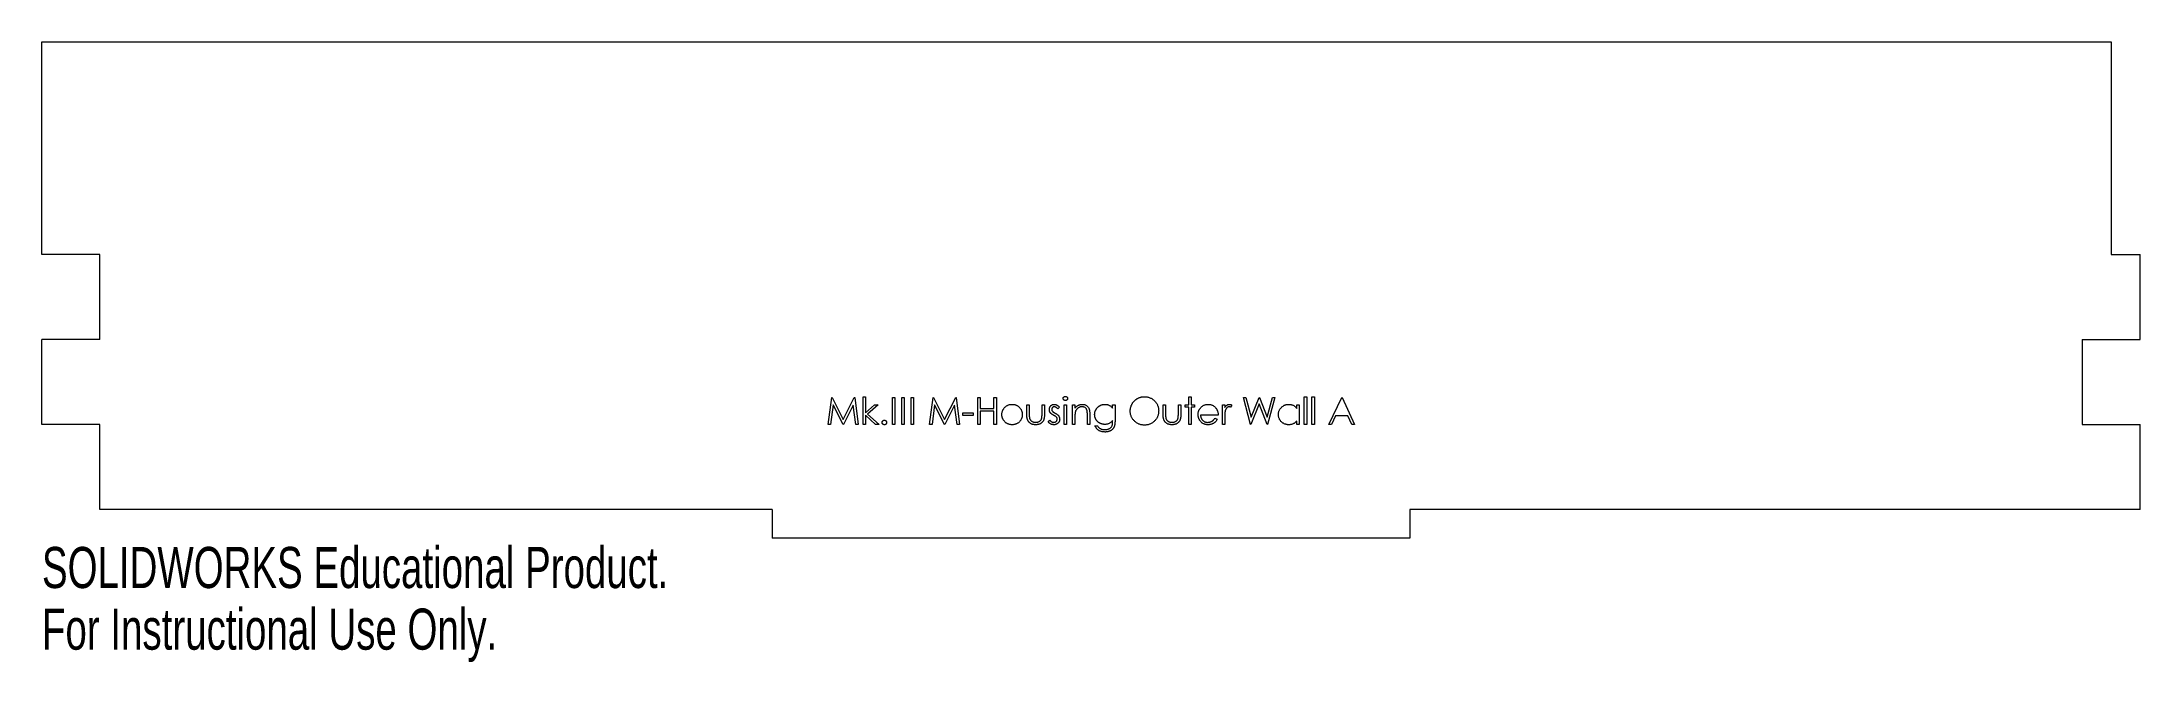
# Model space of a CAD drawing. Header units: millimetres. Extents: x -7 to 240, y -18 to 55.
import ezdxf

# ---------------------------------------------------------------- set-up
doc = ezdxf.new("R2010")
doc.units = ezdxf.units.MM
doc.styles.add('SLDTEXTSTYLE0', font='TXT', dxfattribs={"width": 0.7})

msp = doc.modelspace()

# ---------------------------------------------------------------- linework, layer by layer
at = {"color": 7, "linetype": 'Continuous', "lineweight": 15}
for p, q in [((-6.8, 55), (236.6, 55)), ((-6.8, 30), (-6.8, 55)), ((236.6, 55), (236.6, 30)), ((0, 30), (-6.8, 30)), ((0, 20), (0, 30)), ((236.6, 30), (240, 30)), ((240, 20), (240, 30)), ((0, 20), (-6.8, 20)), ((-6.8, 10), (-6.8, 20)), ((233.2, 20), (233.2, 10)), ((233.2, 20), (240, 20)), ((85.68, 10), (86.1, 13.18)), ((86.1, 13.18), (86.14, 13.18)), ((86.14, 13.18), (87.46, 10.57)), ((87.46, 10.57), (88.76, 13.18)), ((88.76, 13.18), (88.8, 13.18)), ((88.8, 13.18), (89.23, 10)), ((89.8, 10), (89.8, 13.26)), ((89.8, 13.26), (90.08, 13.26)), ((90.08, 13.26), (90.08, 11.37)), ((93.26, 10), (93.26, 13.18)), ((93.26, 13.18), (93.54, 13.18)), ((93.54, 13.18), (93.54, 10)), ((94.35, 10), (94.35, 13.18)), ((94.35, 13.18), (94.64, 13.18)), ((94.64, 13.18), (94.64, 10)), ((95.45, 10), (95.45, 13.18)), ((95.45, 13.18), (95.74, 13.18)), ((95.74, 13.18), (95.74, 10)), ((97.61, 10), (98.03, 13.18)), ((98.03, 13.18), (98.07, 13.18)), ((98.07, 13.18), (99.38, 10.57)), ((99.38, 10.57), (100.69, 13.18)), ((100.69, 13.18), (100.73, 13.18)), ((100.73, 13.18), (101.15, 10)), ((103.27, 10), (103.27, 13.18)), ((103.27, 13.18), (103.55, 13.18)), ((103.55, 13.18), (103.55, 11.87)), ((105.18, 11.87), (105.18, 13.18)), ((105.18, 13.18), (105.47, 13.18)), ((105.47, 13.18), (105.47, 10)), ((128.1, 12.32), (128.1, 13.26)), ((128.1, 13.26), (128.38, 13.26)), ((128.38, 13.26), (128.38, 12.32)), ((135.38, 10), (134.53, 13.18)), ((134.53, 13.18), (134.83, 13.18)), ((134.83, 13.18), (135.45, 10.85)), ((136.38, 12.43), (135.42, 10)), ((135.45, 10.85), (136.37, 13.18)), ((136.37, 13.18), (136.41, 13.18)), ((137.34, 10), (136.38, 12.43)), ((136.41, 13.18), (137.32, 10.86)), ((137.32, 10.86), (137.94, 13.18)), ((138.23, 13.18), (137.38, 10)), ((137.94, 13.18), (138.23, 13.18)), ((141.69, 10), (141.69, 13.26)), ((141.69, 13.26), (141.98, 13.26)), ((141.98, 13.26), (141.98, 10)), ((142.59, 10), (142.59, 13.26)), ((142.59, 13.26), (142.88, 13.26)), ((142.88, 13.26), (142.88, 10)), ((144.58, 10), (146.09, 13.18)), ((146.09, 13.18), (146.13, 13.18)), ((146.13, 13.18), (147.6, 10)), ((0, 10), (-6.8, 10)), ((0, 0), (0, 10)), ((85.97, 10), (85.68, 10)), ((86.27, 12.29), (85.97, 10)), ((87.43, 10), (86.27, 12.29)), ((87.49, 10), (87.43, 10)), ((88.64, 12.28), (87.49, 10)), ((88.94, 10), (88.64, 12.28)), ((89.23, 10), (88.94, 10)), ((90.08, 10), (89.8, 10)), ((90.08, 11.37), (91.14, 12.32)), ((91.26, 10), (90.08, 11.07)), ((90.08, 11.07), (90.08, 10)), ((91.55, 12.32), (90.32, 11.22)), ((90.32, 11.22), (91.67, 10)), ((91.14, 12.32), (91.55, 12.32)), ((91.67, 10), (91.26, 10)), ((93.54, 10), (93.26, 10)), ((94.64, 10), (94.35, 10)), ((95.74, 10), (95.45, 10)), ((97.9, 10), (97.61, 10)), ((98.2, 12.29), (97.9, 10)), ((99.35, 10), (98.2, 12.29)), ((99.42, 10), (99.35, 10)), ((100.56, 12.28), (99.42, 10)), ((100.87, 10), (100.56, 12.28)), ((101.15, 10), (100.87, 10)), ((101.52, 11.06), (101.52, 11.38)), ((101.52, 11.38), (102.74, 11.38)), ((102.74, 11.06), (101.52, 11.06)), ((102.74, 11.38), (102.74, 11.06)), ((103.55, 10), (103.27, 10)), ((103.55, 11.87), (105.18, 11.87)), ((105.18, 11.55), (103.55, 11.55)), ((103.55, 11.55), (103.55, 10)), ((105.18, 10), (105.18, 11.55)), ((105.47, 10), (105.18, 10)), ((109.05, 11.21), (109.05, 12.32)), ((109.05, 12.32), (109.33, 12.32)), ((109.33, 12.32), (109.33, 11.24)), ((110.84, 11.24), (110.84, 12.32)), ((110.84, 12.32), (111.13, 12.32)), ((111.13, 12.32), (111.13, 11.19)), ((111.57, 10.27), (111.76, 10.49)), ((112.88, 12.03), (112.68, 11.83)), ((113.45, 10), (113.45, 12.32)), ((113.45, 12.32), (113.73, 12.32)), ((113.73, 10), (113.45, 10)), ((113.73, 12.32), (113.73, 10)), ((114.42, 10), (114.42, 12.32)), ((114.42, 12.32), (114.71, 12.32)), ((114.71, 10), (114.42, 10)), ((114.71, 12.32), (114.71, 11.9)), ((114.71, 10.84), (114.71, 10)), ((116.17, 10), (116.17, 11.09)), ((116.46, 10), (116.17, 10)), ((116.46, 11.18), (116.46, 10)), ((119.14, 11.91), (119.14, 12.32)), ((119.14, 12.32), (119.43, 12.32)), ((119.14, 10.32), (119.14, 10.44)), ((119.43, 12.32), (119.43, 10.48)), ((125.09, 11.21), (125.09, 12.32)), ((125.09, 12.32), (125.37, 12.32)), ((125.37, 12.32), (125.37, 11.24)), ((126.88, 11.24), (126.88, 12.32)), ((126.88, 12.32), (127.16, 12.32)), ((127.16, 12.32), (127.16, 11.19)), ((127.69, 12.32), (128.1, 12.32)), ((127.69, 12.04), (127.69, 12.32)), ((128.1, 12.04), (127.69, 12.04)), ((128.1, 10), (128.1, 12.04)), ((128.38, 10), (128.1, 10)), ((128.38, 12.32), (128.79, 12.32)), ((128.79, 12.04), (128.38, 12.04)), ((128.38, 12.04), (128.38, 10)), ((128.79, 12.32), (128.79, 12.04)), ((131.56, 11.1), (129.48, 11.1)), ((131.18, 10.73), (131.44, 10.6)), ((132.05, 10), (132.05, 12.32)), ((132.05, 12.32), (132.33, 12.32)), ((132.33, 10), (132.05, 10)), ((132.33, 12.32), (132.33, 11.98)), ((132.33, 10.78), (132.33, 10)), ((133.15, 12.28), (132.99, 12.03)), ((135.42, 10), (135.38, 10)), ((137.38, 10), (137.34, 10)), ((140.8, 11.89), (140.8, 12.32)), ((140.8, 12.32), (141.08, 12.32)), ((140.8, 10), (140.8, 10.4)), ((141.08, 10), (140.8, 10)), ((141.08, 12.32), (141.08, 10)), ((141.98, 10), (141.69, 10)), ((142.88, 10), (142.59, 10)), ((144.9, 10), (144.58, 10)), ((145.38, 11.02), (144.9, 10)), ((146.82, 11.02), (145.38, 11.02)), ((147.29, 10), (146.82, 11.02)), ((147.6, 10), (147.29, 10)), ((233.2, 10), (240, 10)), ((240, 0), (240, 10)), ((117.07, 9.84), (117.35, 9.84)), ((79.1, 0), (0, 0)), ((79.1, 0), (79.1, -3.4)), ((154.1, 0), (154.1, -3.4)), ((240, 0), (154.1, 0)), ((154.1, -3.4), (79.1, -3.4))]:
    msp.add_line(p, q, dxfattribs=at)
for points, knots in [([(106.44, 11.98), (106.47, 12.01), (106.52, 12.07), (106.62, 12.15), (106.72, 12.21), (106.83, 12.27), (106.95, 12.31), (107.07, 12.34), (107.19, 12.36), (107.28, 12.36), (107.32, 12.36)], [0, 0, 0, 0, 0.128498, 0.252713, 0.374819, 0.496436, 0.617911, 0.741288, 0.8687, 1, 1, 1, 1]), ([(107.32, 12.36), (107.36, 12.36), (107.45, 12.36), (107.57, 12.34), (107.69, 12.31), (107.81, 12.27), (107.92, 12.21), (108.02, 12.15), (108.11, 12.07), (108.17, 12.01), (108.2, 11.98)], [0, 0, 0, 0, 0.131751, 0.258332, 0.382134, 0.503804, 0.624693, 0.746871, 0.871514, 1, 1, 1, 1]), ([(111.7, 11.75), (111.7, 11.77), (111.7, 11.82), (111.7, 11.88), (111.72, 11.94), (111.74, 11.99), (111.76, 12.05), (111.79, 12.1), (111.82, 12.14), (111.86, 12.19), (111.9, 12.23), (111.95, 12.26), (112, 12.29), (112.05, 12.32), (112.1, 12.34), (112.16, 12.35), (112.22, 12.36), (112.26, 12.36), (112.28, 12.36)], [0, 0, 0, 0, 0.067978, 0.133044, 0.196507, 0.258613, 0.319728, 0.380873, 0.442636, 0.505079, 0.567881, 0.628814, 0.68891, 0.748765, 0.809386, 0.870884, 0.934037, 1, 1, 1, 1]), ([(112.28, 12.36), (112.31, 12.36), (112.36, 12.36), (112.43, 12.34), (112.51, 12.32), (112.58, 12.28), (112.65, 12.23), (112.73, 12.17), (112.8, 12.11), (112.85, 12.06), (112.88, 12.03)], [0, 0, 0, 0, 0.105714, 0.213412, 0.326127, 0.444452, 0.569061, 0.702712, 0.846318, 1, 1, 1, 1]), ([(113.32, 13.05), (113.32, 13.07), (113.33, 13.1), (113.34, 13.15), (113.37, 13.19), (113.4, 13.23), (113.44, 13.26), (113.49, 13.28), (113.54, 13.29), (113.57, 13.3), (113.59, 13.3)], [0, 0, 0, 0, 0.12329, 0.242149, 0.363437, 0.489745, 0.618115, 0.744894, 0.868932, 1, 1, 1, 1]), ([(113.59, 12.81), (113.57, 12.81), (113.54, 12.81), (113.49, 12.83), (113.44, 12.85), (113.4, 12.88), (113.37, 12.92), (113.34, 12.96), (113.33, 13), (113.32, 13.04), (113.32, 13.05)], [0, 0, 0, 0, 0.131867, 0.256661, 0.384213, 0.513365, 0.640443, 0.761085, 0.879146, 1, 1, 1, 1]), ([(113.59, 13.3), (113.6, 13.3), (113.64, 13.29), (113.69, 13.28), (113.73, 13.26), (113.77, 13.23), (113.81, 13.19), (113.83, 13.15), (113.85, 13.1), (113.85, 13.07), (113.85, 13.05)], [0, 0, 0, 0, 0.1318993, 0.2582841, 0.3843411, 0.5119796, 0.638632, 0.7592298, 0.8774122, 1, 1, 1, 1]), ([(113.85, 13.05), (113.85, 13.04), (113.85, 13), (113.83, 12.96), (113.81, 12.92), (113.77, 12.88), (113.73, 12.85), (113.69, 12.82), (113.64, 12.81), (113.6, 12.81), (113.59, 12.81)], [0, 0, 0, 0, 0.120162, 0.237546, 0.357497, 0.484917, 0.613329, 0.74015, 0.867301, 1, 1, 1, 1]), ([(114.71, 11.9), (114.74, 11.94), (114.8, 12.01), (114.89, 12.11), (115, 12.19), (115.11, 12.25), (115.22, 12.3), (115.34, 12.34), (115.46, 12.36), (115.55, 12.36), (115.59, 12.36)], [0, 0, 0, 0, 0.140976, 0.273569, 0.398988, 0.51993, 0.63811, 0.756589, 0.87686, 1, 1, 1, 1]), ([(115.59, 12.36), (115.63, 12.36), (115.72, 12.36), (115.84, 12.33), (115.95, 12.29), (116.06, 12.23), (116.15, 12.16), (116.24, 12.08), (116.31, 11.98), (116.35, 11.89), (116.38, 11.82), (116.4, 11.75), (116.42, 11.67), (116.43, 11.59), (116.44, 11.5), (116.45, 11.4), (116.46, 11.3), (116.46, 11.22), (116.46, 11.18)], [0, 0, 0, 0, 0.07724, 0.151178, 0.223488, 0.295543, 0.366976, 0.437131, 0.507044, 0.57856, 0.616614, 0.658756, 0.704491, 0.754803, 0.809332, 0.868274, 0.932073, 1, 1, 1, 1]), ([(117.03, 11.17), (117.03, 11.19), (117.03, 11.25), (117.04, 11.32), (117.05, 11.4), (117.07, 11.48), (117.09, 11.55), (117.12, 11.62), (117.15, 11.69), (117.19, 11.76), (117.23, 11.83), (117.27, 11.89), (117.32, 11.95), (117.38, 12.01), (117.43, 12.06), (117.5, 12.11), (117.56, 12.16), (117.63, 12.2), (117.7, 12.24), (117.77, 12.27), (117.85, 12.3), (117.92, 12.32), (117.99, 12.34), (118.07, 12.35), (118.15, 12.36), (118.2, 12.36), (118.23, 12.36)], [0, 0, 0, 0, 0.042034, 0.083905, 0.125069, 0.166158, 0.20721, 0.248491, 0.289878, 0.33217, 0.374476, 0.416225, 0.45761, 0.499073, 0.540553, 0.582249, 0.62455, 0.667433, 0.710323, 0.752467, 0.794065, 0.835216, 0.876228, 0.917446, 0.958643, 1, 1, 1, 1]), ([(118.23, 12.36), (118.27, 12.36), (118.35, 12.36), (118.48, 12.34), (118.6, 12.31), (118.71, 12.26), (118.83, 12.2), (118.94, 12.13), (119.04, 12.03), (119.11, 11.95), (119.14, 11.91)], [0, 0, 0, 0, 0.120911, 0.238762, 0.354755, 0.470359, 0.589144, 0.716329, 0.852445, 1, 1, 1, 1]), ([(121.22, 11.57), (121.22, 11.61), (121.22, 11.69), (121.23, 11.8), (121.25, 11.91), (121.27, 12.02), (121.31, 12.12), (121.34, 12.22), (121.39, 12.32), (121.44, 12.42), (121.5, 12.52), (121.56, 12.61), (121.63, 12.69), (121.7, 12.77), (121.78, 12.85), (121.86, 12.91), (121.95, 12.98), (122.04, 13.04), (122.14, 13.09), (122.24, 13.13), (122.34, 13.17), (122.44, 13.2), (122.54, 13.23), (122.65, 13.24), (122.76, 13.25), (122.83, 13.26), (122.87, 13.26)], [0, 0, 0, 0, 0.043209, 0.085873, 0.12812, 0.170152, 0.211918, 0.253753, 0.296006, 0.338443, 0.381015, 0.42282, 0.464089, 0.505126, 0.545975, 0.586985, 0.628339, 0.670084, 0.711992, 0.753039, 0.794049, 0.834886, 0.875498, 0.916547, 0.958004, 1, 1, 1, 1]), ([(122.87, 13.26), (122.93, 13.25), (123.04, 13.25), (123.21, 13.23), (123.37, 13.19), (123.53, 13.14), (123.68, 13.07), (123.82, 12.99), (123.95, 12.89), (124.07, 12.78), (124.19, 12.65), (124.29, 12.52), (124.37, 12.38), (124.44, 12.24), (124.49, 12.09), (124.53, 11.93), (124.55, 11.76), (124.56, 11.65), (124.56, 11.59)], [0, 0, 0, 0, 0.06657, 0.130749, 0.193413, 0.254989, 0.316114, 0.377262, 0.439401, 0.502971, 0.566525, 0.628231, 0.689091, 0.749345, 0.81017, 0.87161, 0.934869, 1, 1, 1, 1]), ([(129.47, 11.93), (129.49, 11.96), (129.55, 12.03), (129.65, 12.12), (129.75, 12.19), (129.86, 12.26), (129.98, 12.3), (130.1, 12.34), (130.24, 12.36), (130.33, 12.36), (130.37, 12.36)], [0, 0, 0, 0, 0.128835, 0.253589, 0.374643, 0.49534, 0.616325, 0.739759, 0.866842, 1, 1, 1, 1]), ([(130.37, 12.36), (130.42, 12.36), (130.51, 12.36), (130.65, 12.33), (130.78, 12.3), (130.9, 12.25), (131.01, 12.18), (131.12, 12.1), (131.22, 12.01), (131.28, 11.94), (131.31, 11.9)], [0, 0, 0, 0, 0.13204, 0.259033, 0.38188, 0.502258, 0.622752, 0.744743, 0.870109, 1, 1, 1, 1]), ([(132.33, 11.98), (132.35, 12.01), (132.39, 12.07), (132.46, 12.15), (132.53, 12.22), (132.6, 12.27), (132.67, 12.31), (132.75, 12.34), (132.82, 12.36), (132.87, 12.36), (132.9, 12.36)], [0, 0, 0, 0, 0.160059, 0.306112, 0.438367, 0.560541, 0.675317, 0.786114, 0.892842, 1, 1, 1, 1]), ([(132.9, 12.36), (132.92, 12.36), (132.96, 12.36), (133.02, 12.34), (133.08, 12.32), (133.13, 12.29), (133.15, 12.28)], [0, 0, 0, 0, 0.225278, 0.463523, 0.720324, 1, 1, 1, 1]), ([(138.64, 11.17), (138.64, 11.21), (138.65, 11.29), (138.66, 11.4), (138.69, 11.52), (138.73, 11.63), (138.78, 11.73), (138.84, 11.83), (138.91, 11.92), (139, 12.01), (139.09, 12.09), (139.19, 12.16), (139.29, 12.23), (139.39, 12.27), (139.5, 12.31), (139.62, 12.34), (139.74, 12.36), (139.82, 12.36), (139.86, 12.36)], [0, 0, 0, 0, 0.063775, 0.126079, 0.186904, 0.247574, 0.308003, 0.369132, 0.432033, 0.496791, 0.561611, 0.624914, 0.686726, 0.748079, 0.809582, 0.871631, 0.934886, 1, 1, 1, 1]), ([(139.86, 12.36), (139.91, 12.36), (140, 12.36), (140.14, 12.34), (140.26, 12.3), (140.39, 12.25), (140.5, 12.19), (140.61, 12.1), (140.71, 12.01), (140.77, 11.93), (140.8, 11.89)], [0, 0, 0, 0, 0.129862, 0.254654, 0.376015, 0.495255, 0.614798, 0.738106, 0.865196, 1, 1, 1, 1]), ([(92.03, 10.22), (92.04, 10.24), (92.04, 10.28), (92.05, 10.33), (92.08, 10.37), (92.11, 10.41), (92.15, 10.45), (92.2, 10.47), (92.25, 10.49), (92.28, 10.49), (92.3, 10.49)], [0, 0, 0, 0, 0.129097, 0.252046, 0.373905, 0.501038, 0.628171, 0.751376, 0.872426, 1, 1, 1, 1]), ([(92.3, 9.96), (92.28, 9.96), (92.25, 9.96), (92.2, 9.98), (92.15, 10), (92.11, 10.04), (92.08, 10.08), (92.05, 10.12), (92.04, 10.17), (92.04, 10.21), (92.03, 10.22)], [0, 0, 0, 0, 0.127757, 0.249414, 0.372796, 0.500111, 0.62861, 0.750643, 0.873768, 1, 1, 1, 1]), ([(92.3, 10.49), (92.32, 10.49), (92.35, 10.49), (92.4, 10.47), (92.45, 10.45), (92.49, 10.41), (92.52, 10.37), (92.55, 10.33), (92.56, 10.28), (92.56, 10.24), (92.56, 10.22)], [0, 0, 0, 0, 0.127519, 0.249986, 0.371792, 0.49887, 0.625948, 0.748492, 0.870959, 1, 1, 1, 1]), ([(92.56, 10.22), (92.56, 10.21), (92.56, 10.17), (92.55, 10.12), (92.52, 10.08), (92.49, 10.04), (92.45, 10), (92.4, 9.98), (92.35, 9.96), (92.32, 9.96), (92.3, 9.96)], [0, 0, 0, 0, 0.1261777, 0.2488206, 0.37154, 0.4999837, 0.6272442, 0.7492255, 0.872298, 1, 1, 1, 1]), ([(106.12, 11.15), (106.12, 11.19), (106.12, 11.27), (106.14, 11.38), (106.16, 11.49), (106.2, 11.6), (106.24, 11.7), (106.3, 11.8), (106.36, 11.89), (106.41, 11.95), (106.44, 11.98)], [0, 0, 0, 0, 0.1289191, 0.2552377, 0.3786786, 0.5010879, 0.6227137, 0.7462408, 0.871589, 1, 1, 1, 1]), ([(107.32, 9.96), (107.28, 9.96), (107.19, 9.96), (107.07, 9.98), (106.95, 10.01), (106.84, 10.05), (106.73, 10.1), (106.63, 10.16), (106.54, 10.23), (106.45, 10.32), (106.37, 10.41), (106.31, 10.5), (106.25, 10.6), (106.2, 10.7), (106.16, 10.81), (106.14, 10.92), (106.12, 11.04), (106.12, 11.11), (106.12, 11.15)], [0, 0, 0, 0, 0.068742, 0.134635, 0.198324, 0.260825, 0.322714, 0.384555, 0.446913, 0.510958, 0.574931, 0.636685, 0.697483, 0.757134, 0.816966, 0.876818, 0.937663, 1, 1, 1, 1]), ([(108.52, 11.15), (108.52, 11.11), (108.52, 11.04), (108.5, 10.92), (108.47, 10.81), (108.44, 10.7), (108.39, 10.6), (108.33, 10.5), (108.26, 10.41), (108.19, 10.32), (108.1, 10.23), (108.01, 10.16), (107.91, 10.1), (107.8, 10.05), (107.69, 10.01), (107.57, 9.98), (107.45, 9.96), (107.36, 9.96), (107.32, 9.96)], [0, 0, 0, 0, 0.062416, 0.123337, 0.183265, 0.243172, 0.302898, 0.363774, 0.425605, 0.489659, 0.553785, 0.616222, 0.677854, 0.739517, 0.802097, 0.865866, 0.931508, 1, 1, 1, 1]), ([(108.2, 11.98), (108.23, 11.95), (108.28, 11.89), (108.34, 11.8), (108.4, 11.7), (108.44, 11.6), (108.48, 11.49), (108.5, 11.38), (108.52, 11.27), (108.52, 11.19), (108.52, 11.15)], [0, 0, 0, 0, 0.128157, 0.253834, 0.376506, 0.498534, 0.621368, 0.744565, 0.870634, 1, 1, 1, 1]), ([(110.09, 9.96), (110.06, 9.96), (110.01, 9.96), (109.92, 9.97), (109.85, 9.98), (109.77, 9.99), (109.7, 10.01), (109.63, 10.03), (109.57, 10.06), (109.51, 10.09), (109.45, 10.13), (109.4, 10.17), (109.35, 10.21), (109.31, 10.26), (109.27, 10.31), (109.23, 10.36), (109.19, 10.42), (109.16, 10.48), (109.14, 10.54), (109.11, 10.62), (109.09, 10.7), (109.08, 10.78), (109.06, 10.88), (109.06, 10.98), (109.05, 11.1), (109.05, 11.17), (109.05, 11.21)], [0, 0, 0, 0, 0.0451517, 0.0887273, 0.1305341, 0.1710707, 0.2100958, 0.2477692, 0.2848494, 0.3209855, 0.3563874, 0.3915493, 0.4261914, 0.4605111, 0.4949714, 0.5295336, 0.5645757, 0.6000962, 0.6375349, 0.6782134, 0.7225827, 0.7701823, 0.8218793, 0.877067, 0.936524, 1, 1, 1, 1]), ([(109.33, 11.24), (109.33, 11.21), (109.33, 11.15), (109.34, 11.07), (109.34, 10.99), (109.35, 10.91), (109.35, 10.85), (109.36, 10.79), (109.37, 10.74), (109.38, 10.72), (109.38, 10.7)], [0, 0, 0, 0, 0.173617, 0.33212, 0.477936, 0.609932, 0.727032, 0.831671, 0.921715, 1, 1, 1, 1]), ([(109.38, 10.7), (109.39, 10.68), (109.4, 10.65), (109.42, 10.6), (109.45, 10.56), (109.48, 10.51), (109.51, 10.47), (109.55, 10.43), (109.59, 10.4), (109.65, 10.36), (109.74, 10.31), (109.85, 10.27), (109.97, 10.25), (110.05, 10.25), (110.09, 10.24)], [0, 0, 0, 0, 0.060487, 0.119716, 0.178086, 0.235971, 0.29461, 0.353536, 0.413161, 0.474545, 0.599234, 0.727029, 0.859695, 1, 1, 1, 1]), ([(111.13, 11.19), (111.12, 11.15), (111.12, 11.08), (111.12, 10.97), (111.11, 10.87), (111.1, 10.78), (111.08, 10.69), (111.06, 10.61), (111.04, 10.54), (111.01, 10.47), (110.98, 10.41), (110.95, 10.36), (110.91, 10.31), (110.87, 10.26), (110.82, 10.21), (110.77, 10.17), (110.72, 10.13), (110.67, 10.09), (110.61, 10.06), (110.54, 10.03), (110.48, 10.01), (110.41, 9.99), (110.33, 9.98), (110.25, 9.97), (110.17, 9.96), (110.12, 9.96), (110.09, 9.96)], [0, 0, 0, 0, 0.06221, 0.120696, 0.1755485, 0.2261906, 0.2737107, 0.3173021, 0.3578373, 0.3954278, 0.4310885, 0.4660975, 0.5010152, 0.5354236, 0.5701735, 0.6047651, 0.640093, 0.6759387, 0.7122248, 0.7494555, 0.7876011, 0.8267838, 0.8678286, 0.9101595, 0.9539387, 1, 1, 1, 1]), ([(110.09, 10.24), (110.13, 10.25), (110.22, 10.25), (110.33, 10.27), (110.44, 10.31), (110.54, 10.36), (110.63, 10.43), (110.7, 10.5), (110.75, 10.58), (110.78, 10.65), (110.79, 10.68)], [0, 0, 0, 0, 0.144632, 0.279837, 0.408371, 0.533043, 0.653596, 0.770016, 0.884339, 1, 1, 1, 1]), ([(110.79, 10.68), (110.8, 10.69), (110.81, 10.72), (110.81, 10.77), (110.82, 10.82), (110.83, 10.89), (110.83, 10.97), (110.84, 11.05), (110.84, 11.14), (110.84, 11.21), (110.84, 11.24)], [0, 0, 0, 0, 0.069693, 0.154074, 0.254591, 0.371465, 0.504755, 0.653494, 0.818953, 1, 1, 1, 1]), ([(112.24, 9.96), (112.2, 9.96), (112.14, 9.96), (112.05, 9.98), (111.95, 10), (111.86, 10.04), (111.78, 10.09), (111.7, 10.14), (111.63, 10.2), (111.59, 10.25), (111.57, 10.27)], [0, 0, 0, 0, 0.126743, 0.251724, 0.377219, 0.504694, 0.631458, 0.755401, 0.877701, 1, 1, 1, 1]), ([(111.8, 11.39), (111.78, 11.42), (111.75, 11.47), (111.72, 11.56), (111.7, 11.66), (111.7, 11.72), (111.7, 11.75)], [0, 0, 0, 0, 0.246252, 0.492591, 0.74057, 1, 1, 1, 1]), ([(111.76, 10.49), (111.78, 10.47), (111.81, 10.43), (111.87, 10.38), (111.93, 10.34), (111.98, 10.3), (112.04, 10.28), (112.1, 10.26), (112.16, 10.25), (112.2, 10.24), (112.22, 10.24)], [0, 0, 0, 0, 0.147476, 0.285904, 0.417172, 0.540501, 0.659238, 0.775006, 0.887229, 1, 1, 1, 1]), ([(112.2, 11.08), (112.18, 11.09), (112.13, 11.12), (112.07, 11.16), (112.01, 11.2), (111.95, 11.24), (111.91, 11.28), (111.87, 11.32), (111.83, 11.35), (111.81, 11.38), (111.8, 11.39)], [0, 0, 0, 0, 0.157762, 0.30595, 0.443775, 0.572824, 0.692154, 0.802296, 0.905564, 1, 1, 1, 1]), ([(112.28, 12.08), (112.26, 12.07), (112.22, 12.07), (112.17, 12.05), (112.11, 12.02), (112.07, 11.98), (112.03, 11.93), (112, 11.88), (111.98, 11.82), (111.98, 11.78), (111.98, 11.76)], [0, 0, 0, 0, 0.1249585, 0.2459006, 0.369166, 0.4985108, 0.6285039, 0.7510283, 0.8737242, 1, 1, 1, 1]), ([(111.98, 11.76), (111.98, 11.75), (111.98, 11.71), (112, 11.65), (112.02, 11.6), (112.05, 11.57), (112.06, 11.55)], [0, 0, 0, 0, 0.2400399, 0.4794032, 0.7317567, 1, 1, 1, 1]), ([(112.06, 11.55), (112.07, 11.54), (112.08, 11.53), (112.11, 11.5), (112.14, 11.47), (112.18, 11.44), (112.23, 11.41), (112.28, 11.38), (112.33, 11.35), (112.37, 11.33), (112.39, 11.31)], [0, 0, 0, 0, 0.083425, 0.17756, 0.283982, 0.402217, 0.533568, 0.676121, 0.831649, 1, 1, 1, 1]), ([(112.55, 10.84), (112.55, 10.85), (112.53, 10.86), (112.5, 10.89), (112.47, 10.92), (112.43, 10.95), (112.38, 10.98), (112.32, 11.01), (112.27, 11.04), (112.22, 11.07), (112.2, 11.08)], [0, 0, 0, 0, 0.076875, 0.167462, 0.27227, 0.389551, 0.520801, 0.666263, 0.825545, 1, 1, 1, 1]), ([(112.22, 10.24), (112.25, 10.25), (112.3, 10.25), (112.38, 10.27), (112.45, 10.3), (112.51, 10.35), (112.57, 10.41), (112.6, 10.48), (112.63, 10.54), (112.63, 10.59), (112.63, 10.62)], [0, 0, 0, 0, 0.134042, 0.261896, 0.387836, 0.517686, 0.644509, 0.764718, 0.880291, 1, 1, 1, 1]), ([(112.92, 10.63), (112.92, 10.61), (112.91, 10.56), (112.91, 10.5), (112.89, 10.43), (112.87, 10.37), (112.84, 10.31), (112.81, 10.26), (112.77, 10.2), (112.72, 10.15), (112.67, 10.11), (112.62, 10.07), (112.56, 10.03), (112.5, 10.01), (112.44, 9.99), (112.38, 9.97), (112.31, 9.96), (112.26, 9.96), (112.24, 9.96)], [0, 0, 0, 0, 0.064548, 0.127199, 0.188597, 0.24864, 0.309525, 0.370037, 0.431889, 0.495704, 0.559519, 0.621372, 0.682397, 0.743568, 0.805498, 0.86864, 0.933066, 1, 1, 1, 1]), ([(112.68, 11.83), (112.67, 11.85), (112.63, 11.89), (112.58, 11.94), (112.53, 11.98), (112.48, 12.02), (112.43, 12.04), (112.38, 12.06), (112.33, 12.07), (112.3, 12.08), (112.28, 12.08)], [0, 0, 0, 0, 0.158223, 0.305036, 0.441309, 0.565963, 0.683525, 0.793334, 0.898518, 1, 1, 1, 1]), ([(112.39, 11.31), (112.41, 11.3), (112.46, 11.27), (112.53, 11.23), (112.59, 11.19), (112.65, 11.15), (112.7, 11.11), (112.74, 11.07), (112.78, 11.03), (112.8, 11), (112.81, 10.99)], [0, 0, 0, 0, 0.158989, 0.307115, 0.446213, 0.574876, 0.694152, 0.804581, 0.906593, 1, 1, 1, 1]), ([(112.63, 10.62), (112.63, 10.64), (112.63, 10.68), (112.61, 10.74), (112.59, 10.79), (112.57, 10.82), (112.55, 10.84)], [0, 0, 0, 0, 0.2534754, 0.5004533, 0.7455781, 1, 1, 1, 1]), ([(112.81, 10.99), (112.82, 10.96), (112.86, 10.91), (112.89, 10.82), (112.91, 10.73), (112.91, 10.66), (112.92, 10.63)], [0, 0, 0, 0, 0.248839, 0.495235, 0.743336, 1, 1, 1, 1]), ([(114.75, 11.46), (114.75, 11.45), (114.74, 11.41), (114.73, 11.36), (114.72, 11.29), (114.72, 11.22), (114.71, 11.14), (114.71, 11.04), (114.71, 10.94), (114.71, 10.88), (114.71, 10.84)], [0, 0, 0, 0, 0.076995, 0.167615, 0.271052, 0.38946, 0.520843, 0.666399, 0.826094, 1, 1, 1, 1]), ([(115.54, 12.08), (115.52, 12.08), (115.47, 12.07), (115.4, 12.07), (115.34, 12.05), (115.28, 12.03), (115.21, 12.01), (115.15, 11.98), (115.1, 11.94), (115.04, 11.9), (114.99, 11.85), (114.94, 11.81), (114.9, 11.76), (114.86, 11.7), (114.82, 11.65), (114.79, 11.59), (114.77, 11.53), (114.76, 11.48), (114.75, 11.46)], [0, 0, 0, 0, 0.063986, 0.126627, 0.188984, 0.25023, 0.312351, 0.374574, 0.438148, 0.50292, 0.567974, 0.630771, 0.692935, 0.754398, 0.815218, 0.876117, 0.938015, 1, 1, 1, 1]), ([(116.14, 11.62), (116.13, 11.66), (116.11, 11.72), (116.06, 11.82), (116.01, 11.9), (115.94, 11.96), (115.85, 12.02), (115.76, 12.05), (115.65, 12.07), (115.58, 12.07), (115.54, 12.08)], [0, 0, 0, 0, 0.13552, 0.260833, 0.378476, 0.493178, 0.609281, 0.729981, 0.859261, 1, 1, 1, 1]), ([(116.17, 11.09), (116.17, 11.12), (116.17, 11.18), (116.17, 11.27), (116.17, 11.35), (116.16, 11.42), (116.16, 11.48), (116.15, 11.53), (116.15, 11.58), (116.14, 11.61), (116.14, 11.62)], [0, 0, 0, 0, 0.17885, 0.34211, 0.489826, 0.623254, 0.74008, 0.841483, 0.928908, 1, 1, 1, 1]), ([(118.22, 10), (118.19, 10), (118.14, 10), (118.06, 10.01), (117.98, 10.02), (117.91, 10.04), (117.83, 10.06), (117.76, 10.09), (117.69, 10.12), (117.62, 10.16), (117.55, 10.2), (117.48, 10.24), (117.42, 10.29), (117.37, 10.34), (117.31, 10.4), (117.27, 10.45), (117.22, 10.52), (117.18, 10.58), (117.14, 10.65), (117.11, 10.72), (117.09, 10.79), (117.06, 10.86), (117.05, 10.94), (117.04, 11.01), (117.03, 11.09), (117.03, 11.14), (117.03, 11.17)], [0, 0, 0, 0, 0.042865, 0.085222, 0.127202, 0.169025, 0.210882, 0.252963, 0.295628, 0.338553, 0.381463, 0.423582, 0.465066, 0.506312, 0.54704, 0.587676, 0.628675, 0.669946, 0.711036, 0.751996, 0.792673, 0.833446, 0.874191, 0.915494, 0.957478, 1, 1, 1, 1]), ([(119.14, 10.44), (119.12, 10.41), (119.06, 10.34), (118.96, 10.25), (118.85, 10.18), (118.73, 10.11), (118.61, 10.06), (118.48, 10.03), (118.35, 10), (118.26, 10), (118.22, 10)], [0, 0, 0, 0, 0.126561, 0.250895, 0.374719, 0.499826, 0.624964, 0.749039, 0.87318, 1, 1, 1, 1]), ([(118.23, 9.39), (118.28, 9.39), (118.37, 9.39), (118.51, 9.41), (118.63, 9.45), (118.75, 9.5), (118.85, 9.55), (118.93, 9.62), (119, 9.69), (119.05, 9.76), (119.08, 9.82), (119.09, 9.87), (119.11, 9.93), (119.12, 10), (119.13, 10.07), (119.14, 10.15), (119.14, 10.23), (119.14, 10.29), (119.14, 10.32)], [0, 0, 0, 0, 0.0981713, 0.1892644, 0.2744631, 0.3550232, 0.4309205, 0.501086, 0.5666076, 0.6297209, 0.6627107, 0.6987656, 0.7386105, 0.7825812, 0.8304088, 0.8825779, 0.9392287, 1, 1, 1, 1]), ([(119.43, 10.48), (119.43, 10.44), (119.43, 10.36), (119.42, 10.25), (119.42, 10.15), (119.41, 10.06), (119.4, 9.98), (119.38, 9.9), (119.37, 9.83), (119.35, 9.79), (119.34, 9.77)], [0, 0, 0, 0, 0.1634453, 0.3154887, 0.4562908, 0.5858641, 0.7054287, 0.8133707, 0.9117182, 1, 1, 1, 1]), ([(122.89, 9.92), (122.84, 9.92), (122.72, 9.92), (122.56, 9.95), (122.4, 9.98), (122.24, 10.04), (122.1, 10.11), (121.96, 10.19), (121.83, 10.29), (121.7, 10.4), (121.59, 10.52), (121.49, 10.65), (121.41, 10.79), (121.34, 10.94), (121.28, 11.09), (121.25, 11.24), (121.22, 11.41), (121.22, 11.52), (121.22, 11.57)], [0, 0, 0, 0, 0.065819, 0.129747, 0.192072, 0.253459, 0.31457, 0.37628, 0.439026, 0.503267, 0.567493, 0.629705, 0.691, 0.751452, 0.812004, 0.87315, 0.935635, 1, 1, 1, 1]), ([(124.56, 11.59), (124.56, 11.53), (124.55, 11.42), (124.53, 11.25), (124.49, 11.1), (124.44, 10.94), (124.37, 10.8), (124.29, 10.66), (124.19, 10.53), (124.08, 10.4), (123.95, 10.29), (123.82, 10.19), (123.68, 10.11), (123.54, 10.04), (123.39, 9.98), (123.23, 9.95), (123.06, 9.92), (122.95, 9.92), (122.89, 9.92)], [0, 0, 0, 0, 0.065227, 0.128569, 0.19032, 0.251378, 0.312388, 0.373789, 0.436431, 0.500567, 0.564687, 0.627136, 0.688455, 0.749246, 0.810155, 0.871671, 0.934773, 1, 1, 1, 1]), ([(126.13, 9.96), (126.1, 9.96), (126.04, 9.96), (125.96, 9.97), (125.88, 9.98), (125.81, 9.99), (125.74, 10.01), (125.67, 10.03), (125.61, 10.06), (125.55, 10.09), (125.49, 10.13), (125.44, 10.17), (125.39, 10.21), (125.34, 10.26), (125.3, 10.31), (125.27, 10.36), (125.23, 10.42), (125.2, 10.48), (125.17, 10.54), (125.15, 10.62), (125.13, 10.7), (125.11, 10.78), (125.1, 10.88), (125.09, 10.98), (125.09, 11.1), (125.09, 11.17), (125.09, 11.21)], [0, 0, 0, 0, 0.045152, 0.088727, 0.130534, 0.171071, 0.210096, 0.247769, 0.284849, 0.320986, 0.356387, 0.391549, 0.426191, 0.460511, 0.494971, 0.529534, 0.564576, 0.600096, 0.637535, 0.678213, 0.722583, 0.770182, 0.821879, 0.877067, 0.936524, 1, 1, 1, 1]), ([(125.37, 11.24), (125.37, 11.21), (125.37, 11.15), (125.37, 11.07), (125.38, 10.99), (125.38, 10.91), (125.39, 10.85), (125.4, 10.79), (125.41, 10.74), (125.41, 10.72), (125.42, 10.7)], [0, 0, 0, 0, 0.173617, 0.33212, 0.477936, 0.609932, 0.727032, 0.831671, 0.921715, 1, 1, 1, 1]), ([(125.42, 10.7), (125.42, 10.68), (125.44, 10.65), (125.46, 10.6), (125.48, 10.56), (125.51, 10.51), (125.55, 10.47), (125.59, 10.43), (125.63, 10.4), (125.69, 10.36), (125.77, 10.31), (125.88, 10.27), (126, 10.25), (126.09, 10.25), (126.13, 10.24)], [0, 0, 0, 0, 0.060487, 0.119716, 0.178086, 0.235971, 0.29461, 0.353536, 0.413161, 0.474545, 0.599234, 0.727029, 0.859695, 1, 1, 1, 1]), ([(127.16, 11.19), (127.16, 11.15), (127.16, 11.08), (127.16, 10.97), (127.15, 10.87), (127.14, 10.78), (127.12, 10.69), (127.1, 10.61), (127.08, 10.54), (127.05, 10.47), (127.02, 10.41), (126.99, 10.36), (126.95, 10.31), (126.91, 10.26), (126.86, 10.21), (126.81, 10.17), (126.76, 10.13), (126.7, 10.09), (126.64, 10.06), (126.58, 10.03), (126.51, 10.01), (126.44, 9.99), (126.37, 9.98), (126.29, 9.97), (126.21, 9.96), (126.16, 9.96), (126.13, 9.96)], [0, 0, 0, 0, 0.06221, 0.120696, 0.175548, 0.226191, 0.273711, 0.317302, 0.357837, 0.395428, 0.431089, 0.466097, 0.501015, 0.535424, 0.570174, 0.604765, 0.640093, 0.675939, 0.712225, 0.749455, 0.787601, 0.826784, 0.867829, 0.91016, 0.953939, 1, 1, 1, 1]), ([(126.13, 10.24), (126.17, 10.25), (126.25, 10.25), (126.37, 10.27), (126.48, 10.31), (126.58, 10.36), (126.66, 10.43), (126.73, 10.5), (126.79, 10.58), (126.82, 10.65), (126.83, 10.68)], [0, 0, 0, 0, 0.144632, 0.279837, 0.408371, 0.533043, 0.653596, 0.770016, 0.884339, 1, 1, 1, 1]), ([(126.83, 10.68), (126.83, 10.69), (126.84, 10.72), (126.85, 10.77), (126.86, 10.82), (126.87, 10.89), (126.87, 10.97), (126.87, 11.05), (126.88, 11.14), (126.88, 11.21), (126.88, 11.24)], [0, 0, 0, 0, 0.069693, 0.154074, 0.254591, 0.371465, 0.504755, 0.653494, 0.818953, 1, 1, 1, 1]), ([(129.2, 11.15), (129.2, 11.19), (129.2, 11.26), (129.21, 11.36), (129.23, 11.47), (129.26, 11.56), (129.3, 11.66), (129.35, 11.75), (129.4, 11.84), (129.44, 11.9), (129.47, 11.93)], [0, 0, 0, 0, 0.128045, 0.253768, 0.377428, 0.500551, 0.623296, 0.746578, 0.872348, 1, 1, 1, 1]), ([(130.37, 9.96), (130.32, 9.96), (130.23, 9.96), (130.11, 9.98), (129.99, 10.01), (129.88, 10.05), (129.77, 10.1), (129.68, 10.16), (129.59, 10.24), (129.51, 10.32), (129.43, 10.42), (129.37, 10.51), (129.32, 10.61), (129.27, 10.72), (129.24, 10.82), (129.22, 10.93), (129.2, 11.04), (129.2, 11.12), (129.2, 11.15)], [0, 0, 0, 0, 0.071579, 0.139629, 0.204797, 0.268135, 0.329814, 0.391301, 0.453434, 0.516552, 0.579631, 0.641119, 0.701294, 0.76081, 0.819932, 0.87892, 0.938983, 1, 1, 1, 1]), ([(129.48, 11.1), (129.48, 11.07), (129.49, 11.01), (129.5, 10.92), (129.52, 10.84), (129.55, 10.76), (129.58, 10.68), (129.63, 10.61), (129.68, 10.55), (129.73, 10.48), (129.79, 10.43), (129.86, 10.38), (129.93, 10.34), (130, 10.3), (130.08, 10.28), (130.16, 10.26), (130.24, 10.25), (130.3, 10.24), (130.33, 10.24)], [0, 0, 0, 0, 0.068385, 0.134476, 0.198391, 0.260753, 0.321829, 0.383037, 0.444653, 0.507398, 0.569825, 0.630778, 0.690929, 0.750945, 0.811049, 0.872331, 0.935004, 1, 1, 1, 1]), ([(130.33, 10.24), (130.36, 10.24), (130.41, 10.25), (130.5, 10.26), (130.58, 10.27), (130.66, 10.3), (130.74, 10.33), (130.81, 10.36), (130.88, 10.4), (130.94, 10.44), (131, 10.5), (131.06, 10.56), (131.12, 10.64), (131.16, 10.7), (131.18, 10.73)], [0, 0, 0, 0, 0.082592, 0.163879, 0.245659, 0.327726, 0.40861, 0.485749, 0.559169, 0.630268, 0.705306, 0.792065, 0.889796, 1, 1, 1, 1]), ([(131.44, 10.6), (131.42, 10.56), (131.38, 10.49), (131.31, 10.4), (131.24, 10.31), (131.16, 10.24), (131.08, 10.17), (130.99, 10.12), (130.9, 10.07), (130.81, 10.03), (130.71, 10), (130.6, 9.98), (130.48, 9.96), (130.41, 9.96), (130.37, 9.96)], [0, 0, 0, 0, 0.09337, 0.181661, 0.265874, 0.346355, 0.4246, 0.501903, 0.579992, 0.658443, 0.738672, 0.821894, 0.908801, 1, 1, 1, 1]), ([(131.31, 11.9), (131.33, 11.88), (131.37, 11.82), (131.42, 11.73), (131.46, 11.64), (131.5, 11.54), (131.52, 11.44), (131.54, 11.33), (131.56, 11.22), (131.56, 11.14), (131.56, 11.1)], [0, 0, 0, 0, 0.118522, 0.236255, 0.356174, 0.47725, 0.60154, 0.729618, 0.862158, 1, 1, 1, 1]), ([(132.38, 11.58), (132.38, 11.56), (132.37, 11.52), (132.36, 11.45), (132.35, 11.37), (132.34, 11.27), (132.34, 11.17), (132.34, 11.05), (132.33, 10.92), (132.33, 10.83), (132.33, 10.78)], [0, 0, 0, 0, 0.070855, 0.156938, 0.2586, 0.375891, 0.508166, 0.656238, 0.820177, 1, 1, 1, 1]), ([(132.84, 12.08), (132.82, 12.07), (132.78, 12.07), (132.71, 12.05), (132.64, 12.01), (132.59, 11.96), (132.55, 11.92), (132.52, 11.88), (132.49, 11.84), (132.47, 11.8), (132.44, 11.75), (132.42, 11.69), (132.4, 11.64), (132.39, 11.6), (132.38, 11.58)], [0, 0, 0, 0, 0.093807, 0.191338, 0.295191, 0.410312, 0.47193, 0.536425, 0.603119, 0.674118, 0.749332, 0.828283, 0.91204, 1, 1, 1, 1]), ([(132.99, 12.03), (132.98, 12.04), (132.95, 12.05), (132.91, 12.07), (132.88, 12.07), (132.85, 12.08), (132.84, 12.08)], [0, 0, 0, 0, 0.295139, 0.56023, 0.794983, 1, 1, 1, 1]), ([(139.85, 9.96), (139.81, 9.96), (139.73, 9.96), (139.61, 9.98), (139.5, 10.01), (139.39, 10.04), (139.28, 10.1), (139.18, 10.16), (139.08, 10.23), (138.99, 10.31), (138.91, 10.4), (138.84, 10.49), (138.78, 10.59), (138.73, 10.7), (138.69, 10.81), (138.66, 10.92), (138.65, 11.04), (138.64, 11.13), (138.64, 11.17)], [0, 0, 0, 0, 0.06462, 0.1274335, 0.1890041, 0.2499301, 0.3106685, 0.372329, 0.4349391, 0.4995755, 0.5641912, 0.6267352, 0.6881093, 0.7492936, 0.8103305, 0.8719012, 0.9350459, 1, 1, 1, 1]), ([(140.8, 10.4), (140.77, 10.37), (140.7, 10.29), (140.6, 10.2), (140.49, 10.12), (140.37, 10.06), (140.25, 10.02), (140.12, 9.98), (139.99, 9.96), (139.9, 9.96), (139.85, 9.96)], [0, 0, 0, 0, 0.134298, 0.262085, 0.38627, 0.507165, 0.6273, 0.748145, 0.87237, 1, 1, 1, 1]), ([(118.25, 9.1), (118.21, 9.11), (118.11, 9.11), (117.97, 9.12), (117.84, 9.15), (117.72, 9.19), (117.61, 9.23), (117.51, 9.29), (117.42, 9.35), (117.34, 9.42), (117.26, 9.5), (117.19, 9.6), (117.13, 9.71), (117.09, 9.79), (117.07, 9.84)], [0, 0, 0, 0, 0.096491, 0.188474, 0.27684, 0.362137, 0.443437, 0.520166, 0.59271, 0.662917, 0.735419, 0.814881, 0.903061, 1, 1, 1, 1]), ([(117.35, 9.84), (117.38, 9.8), (117.42, 9.73), (117.5, 9.64), (117.6, 9.56), (117.7, 9.5), (117.81, 9.45), (117.94, 9.41), (118.08, 9.39), (118.18, 9.39), (118.23, 9.39)], [0, 0, 0, 0, 0.1247165, 0.2438054, 0.3600615, 0.475112, 0.5935251, 0.7193502, 0.8538548, 1, 1, 1, 1]), ([(119.34, 9.77), (119.33, 9.74), (119.31, 9.69), (119.28, 9.62), (119.23, 9.55), (119.19, 9.48), (119.13, 9.43), (119.08, 9.37), (119.01, 9.32), (118.94, 9.28), (118.87, 9.23), (118.79, 9.2), (118.71, 9.17), (118.63, 9.15), (118.54, 9.13), (118.45, 9.11), (118.35, 9.11), (118.29, 9.1), (118.25, 9.1)], [0, 0, 0, 0, 0.061371, 0.120906, 0.179424, 0.237607, 0.295938, 0.354218, 0.413537, 0.474087, 0.535121, 0.596988, 0.66002, 0.724277, 0.790012, 0.857748, 0.927829, 1, 1, 1, 1])]:
    msp.add_open_spline(points, degree=3, knots=knots, dxfattribs=at)

# ---------------------------------------------------------------- texts
at = {"color": 7, "linetype": 'Continuous', "char_height": 4.8336, "attachment_point": 1, "style": 'SLDTEXTSTYLE0'}
for s, insert in [('SOLIDWORKS Educational Product.', (-6.8, -4.42)), ('For Instructional Use Only.', (-6.8, -11.67))]:
    msp.add_mtext(s, dxfattribs=dict(at, insert=insert))

doc.saveas('drawing.dxf')
